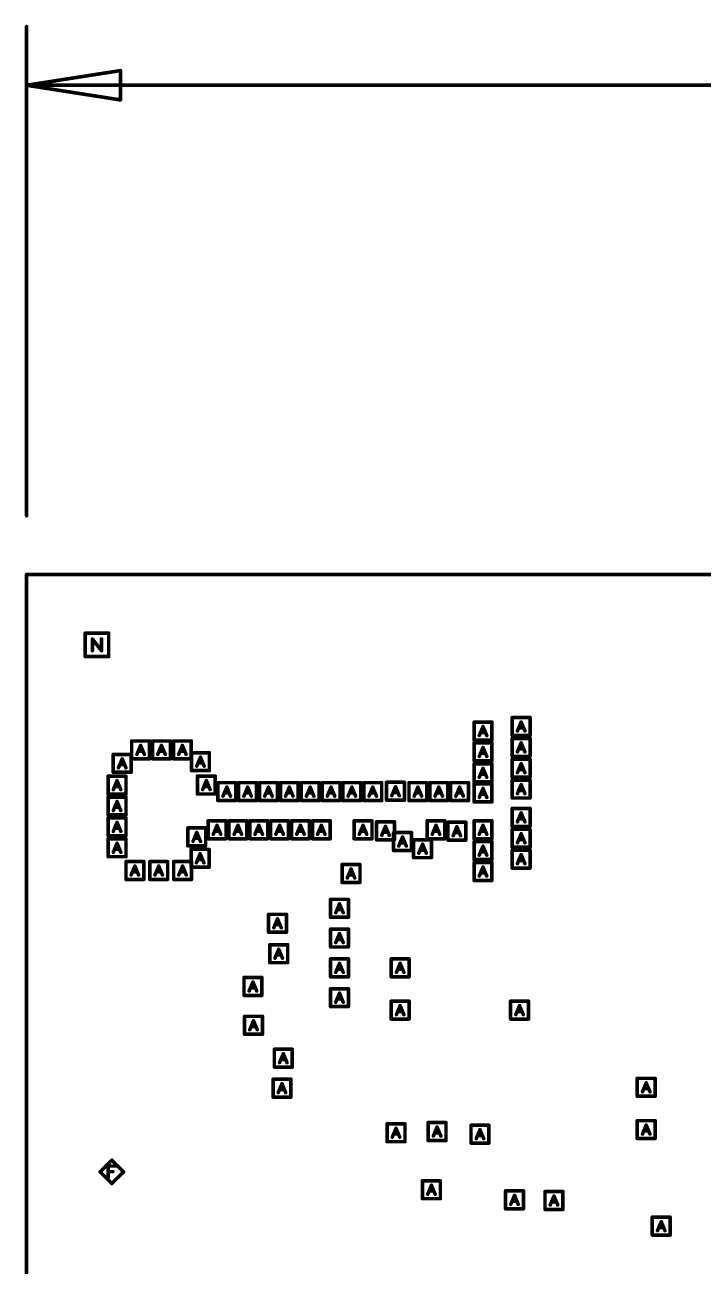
# Model space of a CAD drawing. Extents: x -14.2 to 19.9, y -5.2 to 16.9.
# Drawn here: x -0.003 to 1.136, y 4.47 to 6.552 of the extents above; entities that cross this region are included whole.
import ezdxf

# ---------------------------------------------------------------- set-up
doc = ezdxf.new("R2010")
doc.units = 0
doc.layers.get('0').update_dxf_attribs({"linetype": 'CONTINUOUS'})
doc.layers.add('FAB', color=2, linetype='CONTINUOUS')

# ---------------------------------------------------------------- blocks, each defined once
blk = doc.blocks.new('ROUND_1')
at = {"const_width": 0.003}
blk.add_lwpolyline([(-0.0015, 0, 1), (0.0015, 0, 1)], format="xyb", close=True, dxfattribs=at)

msp = doc.modelspace()

# ---------------------------------------------------------------- linework, layer by layer
at = {"layer": 'FAB', "const_width": 0.006}
for points in [[(0, 5.7284), (0, 6.549)], [(0.1575, 6.4752), (0, 6.4506)], [(0.1575, 6.426), (0.1575, 6.4752)], [(0, 6.4506), (0.1575, 6.426)], [(2.2233, 6.4506), (0, 6.4506)], [(4.5276, 5.63), (0, 5.63)], [(0, 5.63), (0, 0)], [(0.0984, 5.4922), (0.0984, 5.5315)], [(0.0984, 5.5315), (0.1378, 5.5315)], [(0.1105, 5.502), (0.1105, 5.5217)], [(0.1105, 5.5217), (0.1257, 5.502)], [(0.1257, 5.502), (0.1257, 5.5217)], [(0.1378, 5.5315), (0.1378, 5.4922)], [(0.1378, 5.4922), (0.0984, 5.4922)], [(0.7511, 5.3522), (0.7511, 5.3822)], [(0.7511, 5.3822), (0.7811, 5.3822)], [(0.7598, 5.3597), (0.7661, 5.3747)], [(0.7661, 5.3747), (0.7724, 5.3597)], [(0.7811, 5.3822), (0.7811, 5.3522)], [(0.8151, 5.3599), (0.8151, 5.3899)], [(0.8151, 5.3899), (0.8451, 5.3899)], [(0.8238, 5.3674), (0.8301, 5.3824)], [(0.8341, 5.3726), (0.8261, 5.3726)], [(0.8301, 5.3824), (0.8364, 5.3674)], [(0.8451, 5.3899), (0.8451, 5.3599)], [(0.1764, 5.3206), (0.1764, 5.3506)], [(0.1764, 5.3506), (0.2064, 5.3506)], [(0.2064, 5.3506), (0.2064, 5.3206)], [(0.2114, 5.3206), (0.2114, 5.3506)], [(0.2114, 5.3506), (0.2414, 5.3506)], [(0.2414, 5.3506), (0.2414, 5.3206)], [(0.2464, 5.3206), (0.2464, 5.3506)], [(0.2464, 5.3506), (0.2764, 5.3506)], [(0.2764, 5.3506), (0.2764, 5.3206)], [(0.7811, 5.3522), (0.7511, 5.3522)], [(0.7701, 5.3649), (0.7621, 5.3649)], [(0.8451, 5.3599), (0.8151, 5.3599)], [(0.8151, 5.3249), (0.8151, 5.3549)], [(0.8151, 5.3549), (0.8451, 5.3549)], [(0.8451, 5.3549), (0.8451, 5.3249)], [(0.1454, 5.2981), (0.1454, 5.3281)], [(0.1454, 5.3281), (0.1754, 5.3281)], [(0.1754, 5.3281), (0.1754, 5.2981)], [(0.1852, 5.3281), (0.1914, 5.3431)], [(0.1954, 5.3333), (0.1874, 5.3333)], [(0.1914, 5.3431), (0.1977, 5.3281)], [(0.2202, 5.3281), (0.2264, 5.3431)], [(0.2304, 5.3333), (0.2224, 5.3333)], [(0.2264, 5.3431), (0.2327, 5.3281)], [(0.2552, 5.3281), (0.2614, 5.3431)], [(0.2654, 5.3333), (0.2574, 5.3333)], [(0.2614, 5.3431), (0.2677, 5.3281)], [(0.2768, 5.3009), (0.2768, 5.3309)], [(0.2768, 5.3309), (0.3068, 5.3309)], [(0.3068, 5.3309), (0.3068, 5.3009)], [(0.7511, 5.3172), (0.7511, 5.3472)], [(0.7511, 5.3472), (0.7811, 5.3472)], [(0.7598, 5.3247), (0.7661, 5.3397)], [(0.7701, 5.3299), (0.7621, 5.3299)], [(0.7661, 5.3397), (0.7724, 5.3247)], [(0.7811, 5.3472), (0.7811, 5.3172)], [(0.8238, 5.3324), (0.8301, 5.3474)], [(0.8341, 5.3376), (0.8261, 5.3376)], [(0.8301, 5.3474), (0.8364, 5.3324)], [(0.1542, 5.3056), (0.1604, 5.3206)], [(0.1644, 5.3108), (0.1564, 5.3108)], [(0.1604, 5.3206), (0.1667, 5.3056)], [(0.2064, 5.3206), (0.1764, 5.3206)], [(0.2414, 5.3206), (0.2114, 5.3206)], [(0.2764, 5.3206), (0.2464, 5.3206)], [(0.2855, 5.3084), (0.2918, 5.3234)], [(0.2958, 5.3137), (0.2878, 5.3137)], [(0.2918, 5.3234), (0.298, 5.3084)], [(0.7811, 5.3172), (0.7511, 5.3172)], [(0.7511, 5.2822), (0.7511, 5.3122)], [(0.7511, 5.3122), (0.7811, 5.3122)], [(0.7811, 5.3122), (0.7811, 5.2822)], [(0.8451, 5.3249), (0.8151, 5.3249)], [(0.8151, 5.2899), (0.8151, 5.3199)], [(0.8151, 5.3199), (0.8451, 5.3199)], [(0.8238, 5.2974), (0.8301, 5.3124)], [(0.8301, 5.3124), (0.8364, 5.2974)], [(0.8451, 5.3199), (0.8451, 5.2899)], [(0.1368, 5.2615), (0.1368, 5.2915)], [(0.1368, 5.2915), (0.1668, 5.2915)], [(0.1754, 5.2981), (0.1454, 5.2981)], [(0.1668, 5.2915), (0.1668, 5.2615)], [(0.3068, 5.3009), (0.2768, 5.3009)], [(0.2867, 5.2617), (0.2867, 5.2917)], [(0.2867, 5.2917), (0.3167, 5.2917)], [(0.3167, 5.2917), (0.3167, 5.2617)], [(0.7598, 5.2897), (0.7661, 5.3047)], [(0.7701, 5.2949), (0.7621, 5.2949)], [(0.7661, 5.3047), (0.7724, 5.2897)], [(0.8451, 5.2899), (0.8151, 5.2899)], [(0.8341, 5.3026), (0.8261, 5.3026)], [(0.1456, 5.269), (0.1518, 5.284)], [(0.1558, 5.2742), (0.1478, 5.2742)], [(0.1518, 5.284), (0.1581, 5.269)], [(0.2955, 5.2692), (0.3017, 5.2842)], [(0.3057, 5.2744), (0.2977, 5.2744)], [(0.3017, 5.2842), (0.308, 5.2692)], [(0.321, 5.2506), (0.321, 5.2806)], [(0.321, 5.2806), (0.351, 5.2806)], [(0.3297, 5.2581), (0.336, 5.2731)], [(0.336, 5.2731), (0.3422, 5.2581)], [(0.351, 5.2806), (0.351, 5.2506)], [(0.356, 5.2506), (0.356, 5.2806)], [(0.356, 5.2806), (0.386, 5.2806)], [(0.3647, 5.2581), (0.371, 5.2731)], [(0.371, 5.2731), (0.3772, 5.2581)], [(0.386, 5.2806), (0.386, 5.2506)], [(0.391, 5.2506), (0.391, 5.2806)], [(0.391, 5.2806), (0.421, 5.2806)], [(0.3997, 5.2581), (0.406, 5.2731)], [(0.406, 5.2731), (0.4122, 5.2581)], [(0.421, 5.2806), (0.421, 5.2506)], [(0.426, 5.2506), (0.426, 5.2806)], [(0.426, 5.2806), (0.456, 5.2806)], [(0.4347, 5.2581), (0.441, 5.2731)], [(0.441, 5.2731), (0.4472, 5.2581)], [(0.456, 5.2806), (0.456, 5.2506)], [(0.461, 5.2506), (0.461, 5.2806)], [(0.461, 5.2806), (0.491, 5.2806)], [(0.4697, 5.2581), (0.476, 5.2731)], [(0.476, 5.2731), (0.4822, 5.2581)], [(0.491, 5.2806), (0.491, 5.2506)], [(0.496, 5.2506), (0.496, 5.2806)], [(0.496, 5.2806), (0.526, 5.2806)], [(0.5047, 5.2581), (0.511, 5.2731)], [(0.511, 5.2731), (0.5172, 5.2581)], [(0.526, 5.2806), (0.526, 5.2506)], [(0.531, 5.2506), (0.531, 5.2806)], [(0.531, 5.2806), (0.561, 5.2806)], [(0.5397, 5.2581), (0.546, 5.2731)], [(0.546, 5.2731), (0.5522, 5.2581)], [(0.561, 5.2806), (0.561, 5.2506)], [(0.566, 5.2506), (0.566, 5.2806)], [(0.566, 5.2806), (0.596, 5.2806)], [(0.5747, 5.2581), (0.581, 5.2731)], [(0.581, 5.2731), (0.5872, 5.2581)], [(0.596, 5.2806), (0.596, 5.2506)], [(0.6042, 5.2513), (0.6042, 5.2813)], [(0.6042, 5.2813), (0.6342, 5.2813)], [(0.613, 5.2588), (0.6192, 5.2738)], [(0.6192, 5.2738), (0.6255, 5.2588)], [(0.6342, 5.2813), (0.6342, 5.2513)], [(0.6418, 5.2506), (0.6418, 5.2806)], [(0.6418, 5.2806), (0.6718, 5.2806)], [(0.6506, 5.2581), (0.6568, 5.2731)], [(0.6568, 5.2731), (0.6631, 5.2581)], [(0.6718, 5.2806), (0.6718, 5.2506)], [(0.6768, 5.2506), (0.6768, 5.2806)], [(0.6768, 5.2806), (0.7068, 5.2806)], [(0.6856, 5.2581), (0.6918, 5.2731)], [(0.6918, 5.2731), (0.6981, 5.2581)], [(0.7068, 5.2806), (0.7068, 5.2506)], [(0.7118, 5.2506), (0.7118, 5.2806)], [(0.7118, 5.2806), (0.7418, 5.2806)], [(0.7206, 5.2581), (0.7268, 5.2731)], [(0.7268, 5.2731), (0.7331, 5.2581)], [(0.7418, 5.2806), (0.7418, 5.2506)], [(0.7811, 5.2822), (0.7511, 5.2822)], [(0.7511, 5.2484), (0.7511, 5.2784)], [(0.7511, 5.2784), (0.7811, 5.2784)], [(0.7599, 5.2559), (0.7661, 5.2709)], [(0.7661, 5.2709), (0.7724, 5.2559)], [(0.7811, 5.2784), (0.7811, 5.2484)], [(0.8151, 5.2549), (0.8151, 5.2849)], [(0.8151, 5.2849), (0.8451, 5.2849)], [(0.8238, 5.2624), (0.8301, 5.2774)], [(0.8341, 5.2676), (0.8261, 5.2676)], [(0.8301, 5.2774), (0.8364, 5.2624)], [(0.8451, 5.2849), (0.8451, 5.2549)], [(0.1668, 5.2615), (0.1368, 5.2615)], [(0.1368, 5.2265), (0.1368, 5.2565)], [(0.1368, 5.2565), (0.1668, 5.2565)], [(0.1456, 5.234), (0.1518, 5.249)], [(0.1518, 5.249), (0.1581, 5.234)], [(0.1668, 5.2565), (0.1668, 5.2265)], [(0.3167, 5.2617), (0.2867, 5.2617)], [(0.351, 5.2506), (0.321, 5.2506)], [(0.34, 5.2634), (0.332, 5.2634)], [(0.386, 5.2506), (0.356, 5.2506)], [(0.375, 5.2634), (0.367, 5.2634)], [(0.421, 5.2506), (0.391, 5.2506)], [(0.41, 5.2634), (0.402, 5.2634)], [(0.456, 5.2506), (0.426, 5.2506)], [(0.445, 5.2634), (0.437, 5.2634)], [(0.491, 5.2506), (0.461, 5.2506)], [(0.48, 5.2634), (0.472, 5.2634)], [(0.526, 5.2506), (0.496, 5.2506)], [(0.515, 5.2634), (0.507, 5.2634)], [(0.561, 5.2506), (0.531, 5.2506)], [(0.55, 5.2634), (0.542, 5.2634)], [(0.596, 5.2506), (0.566, 5.2506)], [(0.585, 5.2634), (0.577, 5.2634)], [(0.6342, 5.2513), (0.6042, 5.2513)], [(0.6232, 5.264), (0.6152, 5.264)], [(0.6718, 5.2506), (0.6418, 5.2506)], [(0.6608, 5.2634), (0.6528, 5.2634)], [(0.7068, 5.2506), (0.6768, 5.2506)], [(0.6958, 5.2634), (0.6878, 5.2634)], [(0.7418, 5.2506), (0.7118, 5.2506)], [(0.7308, 5.2634), (0.7228, 5.2634)], [(0.7811, 5.2484), (0.7511, 5.2484)], [(0.7701, 5.2612), (0.7621, 5.2612)], [(0.8451, 5.2549), (0.8151, 5.2549)], [(0.1668, 5.2265), (0.1368, 5.2265)], [(0.1558, 5.2392), (0.1478, 5.2392)], [(0.8151, 5.2074), (0.8151, 5.2374)], [(0.8151, 5.2374), (0.8451, 5.2374)], [(0.8238, 5.2149), (0.8301, 5.2299)], [(0.8301, 5.2299), (0.8364, 5.2149)], [(0.8451, 5.2374), (0.8451, 5.2074)], [(0.1368, 5.1915), (0.1368, 5.2215)], [(0.1368, 5.2215), (0.1668, 5.2215)], [(0.1456, 5.199), (0.1518, 5.214)], [(0.1558, 5.2042), (0.1478, 5.2042)], [(0.1518, 5.214), (0.1581, 5.199)], [(0.1668, 5.2215), (0.1668, 5.1915)], [(0.2706, 5.1747), (0.2706, 5.2047)], [(0.2706, 5.2047), (0.3006, 5.2047)], [(0.3006, 5.2047), (0.3006, 5.1747)], [(0.3047, 5.1866), (0.3047, 5.2166)], [(0.3047, 5.2166), (0.3347, 5.2166)], [(0.3134, 5.1941), (0.3197, 5.2091)], [(0.3197, 5.2091), (0.3259, 5.1941)], [(0.3347, 5.2166), (0.3347, 5.1866)], [(0.3397, 5.1866), (0.3397, 5.2166)], [(0.3397, 5.2166), (0.3697, 5.2166)], [(0.3484, 5.1941), (0.3547, 5.2091)], [(0.3547, 5.2091), (0.3609, 5.1941)], [(0.3697, 5.2166), (0.3697, 5.1866)], [(0.3747, 5.1866), (0.3747, 5.2166)], [(0.3747, 5.2166), (0.4047, 5.2166)], [(0.3834, 5.1941), (0.3897, 5.2091)], [(0.3897, 5.2091), (0.3959, 5.1941)], [(0.4047, 5.2166), (0.4047, 5.1866)], [(0.4097, 5.1866), (0.4097, 5.2166)], [(0.4097, 5.2166), (0.4397, 5.2166)], [(0.4184, 5.1941), (0.4247, 5.2091)], [(0.4247, 5.2091), (0.4309, 5.1941)], [(0.4397, 5.2166), (0.4397, 5.1866)], [(0.4447, 5.1866), (0.4447, 5.2166)], [(0.4447, 5.2166), (0.4747, 5.2166)], [(0.4534, 5.1941), (0.4597, 5.2091)], [(0.4597, 5.2091), (0.4659, 5.1941)], [(0.4747, 5.2166), (0.4747, 5.1866)], [(0.4797, 5.1866), (0.4797, 5.2166)], [(0.4797, 5.2166), (0.5097, 5.2166)], [(0.4884, 5.1941), (0.4947, 5.2091)], [(0.4947, 5.2091), (0.5009, 5.1941)], [(0.5097, 5.2166), (0.5097, 5.1866)], [(0.5497, 5.1866), (0.5497, 5.2166)], [(0.5497, 5.2166), (0.5797, 5.2166)], [(0.5584, 5.1941), (0.5647, 5.2091)], [(0.5647, 5.2091), (0.5709, 5.1941)], [(0.5797, 5.2166), (0.5797, 5.1866)], [(0.5874, 5.1849), (0.5874, 5.2149)], [(0.5874, 5.2149), (0.6174, 5.2149)], [(0.5961, 5.1924), (0.6024, 5.2074)], [(0.6024, 5.2074), (0.6087, 5.1924)], [(0.6174, 5.2149), (0.6174, 5.1849)], [(0.6722, 5.1866), (0.6722, 5.2166)], [(0.6722, 5.2166), (0.7022, 5.2166)], [(0.681, 5.1941), (0.6872, 5.2091)], [(0.6872, 5.2091), (0.6935, 5.1941)], [(0.7022, 5.2166), (0.7022, 5.1866)], [(0.7073, 5.1842), (0.7073, 5.2142)], [(0.7073, 5.2142), (0.7372, 5.2142)], [(0.716, 5.1917), (0.7222, 5.2067)], [(0.7222, 5.2067), (0.7285, 5.1917)], [(0.7372, 5.2142), (0.7372, 5.1842)], [(0.7511, 5.1866), (0.7511, 5.2166)], [(0.7511, 5.2166), (0.7811, 5.2166)], [(0.7598, 5.1941), (0.7661, 5.2091)], [(0.7661, 5.2091), (0.7724, 5.1941)], [(0.7811, 5.2166), (0.7811, 5.1866)], [(0.8451, 5.2074), (0.8151, 5.2074)], [(0.8341, 5.2201), (0.8261, 5.2201)], [(0.1668, 5.1915), (0.1368, 5.1915)], [(0.1368, 5.1565), (0.1368, 5.1865)], [(0.1368, 5.1865), (0.1668, 5.1865)], [(0.1668, 5.1865), (0.1668, 5.1565)], [(0.2794, 5.1822), (0.2856, 5.1972)], [(0.2896, 5.1875), (0.2816, 5.1875)], [(0.2856, 5.1972), (0.2919, 5.1822)], [(0.3347, 5.1866), (0.3047, 5.1866)], [(0.3237, 5.1994), (0.3157, 5.1994)], [(0.3697, 5.1866), (0.3397, 5.1866)], [(0.3587, 5.1994), (0.3507, 5.1994)], [(0.4047, 5.1866), (0.3747, 5.1866)], [(0.3937, 5.1994), (0.3857, 5.1994)], [(0.4397, 5.1866), (0.4097, 5.1866)], [(0.4287, 5.1994), (0.4207, 5.1994)], [(0.4747, 5.1866), (0.4447, 5.1866)], [(0.4637, 5.1994), (0.4557, 5.1994)], [(0.5097, 5.1866), (0.4797, 5.1866)], [(0.4987, 5.1994), (0.4907, 5.1994)], [(0.5797, 5.1866), (0.5497, 5.1866)], [(0.5687, 5.1994), (0.5607, 5.1994)], [(0.6174, 5.1849), (0.5874, 5.1849)], [(0.6064, 5.1976), (0.5984, 5.1976)], [(0.616, 5.1669), (0.616, 5.1969)], [(0.616, 5.1969), (0.646, 5.1969)], [(0.6247, 5.1744), (0.631, 5.1894)], [(0.631, 5.1894), (0.6373, 5.1744)], [(0.646, 5.1969), (0.646, 5.1669)], [(0.6496, 5.1549), (0.6496, 5.1849)], [(0.6496, 5.1849), (0.6796, 5.1849)], [(0.7022, 5.1866), (0.6722, 5.1866)], [(0.6796, 5.1849), (0.6796, 5.1549)], [(0.6912, 5.1994), (0.6832, 5.1994)], [(0.7372, 5.1842), (0.7073, 5.1842)], [(0.7262, 5.1969), (0.7182, 5.1969)], [(0.7811, 5.1866), (0.7511, 5.1866)], [(0.7701, 5.1994), (0.7621, 5.1994)], [(0.8151, 5.1724), (0.8151, 5.2024)], [(0.8151, 5.2024), (0.8451, 5.2024)], [(0.8238, 5.1799), (0.8301, 5.1949)], [(0.8341, 5.1851), (0.8261, 5.1851)], [(0.8301, 5.1949), (0.8364, 5.1799)], [(0.8451, 5.2024), (0.8451, 5.1724)], [(0.1456, 5.164), (0.1518, 5.179)], [(0.1558, 5.1692), (0.1478, 5.1692)], [(0.1518, 5.179), (0.1581, 5.164)], [(0.3006, 5.1747), (0.2706, 5.1747)], [(0.2763, 5.1388), (0.2763, 5.1688)], [(0.2763, 5.1688), (0.3063, 5.1688)], [(0.3063, 5.1688), (0.3063, 5.1388)], [(0.646, 5.1669), (0.616, 5.1669)], [(0.635, 5.1796), (0.627, 5.1796)], [(0.6583, 5.1624), (0.6646, 5.1774)], [(0.6686, 5.1676), (0.6606, 5.1676)], [(0.6646, 5.1774), (0.6709, 5.1624)], [(0.7511, 5.1516), (0.7511, 5.1816)], [(0.7511, 5.1816), (0.7811, 5.1816)], [(0.7598, 5.1591), (0.7661, 5.1741)], [(0.7701, 5.1644), (0.7621, 5.1644)], [(0.7661, 5.1741), (0.7724, 5.1591)], [(0.7811, 5.1816), (0.7811, 5.1516)], [(0.8451, 5.1724), (0.8151, 5.1724)], [(0.8151, 5.1374), (0.8151, 5.1674)], [(0.8151, 5.1674), (0.8451, 5.1674)], [(0.8451, 5.1674), (0.8451, 5.1374)], [(0.1668, 5.1565), (0.1368, 5.1565)], [(0.1668, 5.1183), (0.1668, 5.1483)], [(0.1668, 5.1483), (0.1968, 5.1483)], [(0.1755, 5.1258), (0.1818, 5.1408)], [(0.1818, 5.1408), (0.188, 5.1258)], [(0.1968, 5.1483), (0.1968, 5.1183)], [(0.2068, 5.1183), (0.2068, 5.1483)], [(0.2068, 5.1483), (0.2368, 5.1483)], [(0.2155, 5.1258), (0.2218, 5.1408)], [(0.2218, 5.1408), (0.228, 5.1258)], [(0.2368, 5.1483), (0.2368, 5.1183)], [(0.2468, 5.1183), (0.2468, 5.1483)], [(0.2468, 5.1483), (0.2768, 5.1483)], [(0.2555, 5.1258), (0.2618, 5.1408)], [(0.2618, 5.1408), (0.268, 5.1258)], [(0.2768, 5.1483), (0.2768, 5.1183)], [(0.285, 5.1463), (0.2913, 5.1613)], [(0.2953, 5.1515), (0.2873, 5.1515)], [(0.2913, 5.1613), (0.2976, 5.1463)], [(0.5296, 5.1133), (0.5296, 5.1433)], [(0.5296, 5.1433), (0.5596, 5.1433)], [(0.5596, 5.1433), (0.5596, 5.1133)], [(0.6796, 5.1549), (0.6496, 5.1549)], [(0.7811, 5.1516), (0.7511, 5.1516)], [(0.7511, 5.1166), (0.7511, 5.1466)], [(0.7511, 5.1466), (0.7811, 5.1466)], [(0.7811, 5.1466), (0.7811, 5.1166)], [(0.8238, 5.1449), (0.8301, 5.1599)], [(0.8341, 5.1501), (0.8261, 5.1501)], [(0.8301, 5.1599), (0.8364, 5.1449)], [(0.1858, 5.1311), (0.1778, 5.1311)], [(0.2258, 5.1311), (0.2178, 5.1311)], [(0.2658, 5.1311), (0.2578, 5.1311)], [(0.3063, 5.1388), (0.2763, 5.1388)], [(0.5383, 5.1208), (0.5446, 5.1358)], [(0.5486, 5.126), (0.5406, 5.126)], [(0.5446, 5.1358), (0.5508, 5.1208)], [(0.7598, 5.1241), (0.7661, 5.1391)], [(0.7701, 5.1294), (0.7621, 5.1294)], [(0.7661, 5.1391), (0.7724, 5.1241)], [(0.8451, 5.1374), (0.8151, 5.1374)], [(0.1968, 5.1183), (0.1668, 5.1183)], [(0.2368, 5.1183), (0.2068, 5.1183)], [(0.2768, 5.1183), (0.2468, 5.1183)], [(0.5596, 5.1133), (0.5296, 5.1133)], [(0.7811, 5.1166), (0.7511, 5.1166)], [(0.5102, 5.0549), (0.5102, 5.085)], [(0.5102, 5.085), (0.5402, 5.085)], [(0.5402, 5.085), (0.5402, 5.0549)], [(0.4062, 5.0297), (0.4062, 5.0598)], [(0.4062, 5.0598), (0.4362, 5.0598)], [(0.4362, 5.0598), (0.4362, 5.0297)], [(0.5189, 5.0625), (0.5252, 5.0774)], [(0.5292, 5.0677), (0.5212, 5.0677)], [(0.5252, 5.0774), (0.5315, 5.0625)], [(0.4149, 5.0373), (0.4212, 5.0522)], [(0.4252, 5.0425), (0.4172, 5.0425)], [(0.4212, 5.0522), (0.4274, 5.0373)], [(0.5402, 5.0549), (0.5102, 5.0549)], [(0.4362, 5.0297), (0.4062, 5.0297)], [(0.5102, 5.005), (0.5102, 5.035)], [(0.5102, 5.035), (0.5402, 5.035)], [(0.5189, 5.0125), (0.5252, 5.0274)], [(0.5292, 5.0177), (0.5212, 5.0177)], [(0.5252, 5.0274), (0.5315, 5.0125)], [(0.5402, 5.035), (0.5402, 5.005)], [(0.4082, 4.9787), (0.4082, 5.0088)], [(0.4082, 5.0088), (0.4382, 5.0088)], [(0.4169, 4.9863), (0.4232, 5.0012)], [(0.4232, 5.0012), (0.4294, 4.9863)], [(0.4382, 5.0088), (0.4382, 4.9787)], [(0.5402, 5.005), (0.5102, 5.005)], [(0.4382, 4.9787), (0.4082, 4.9787)], [(0.4272, 4.9915), (0.4192, 4.9915)], [(0.5102, 4.955), (0.5102, 4.985)], [(0.5102, 4.985), (0.5402, 4.985)], [(0.5189, 4.9624), (0.5252, 4.9775)], [(0.5252, 4.9775), (0.5315, 4.9624)], [(0.5402, 4.985), (0.5402, 4.955)], [(0.612, 4.955), (0.612, 4.985)], [(0.612, 4.985), (0.642, 4.985)], [(0.6208, 4.9625), (0.627, 4.9775)], [(0.627, 4.9775), (0.6333, 4.9625)], [(0.642, 4.985), (0.642, 4.955)], [(0.3649, 4.9238), (0.3649, 4.9538)], [(0.3649, 4.9538), (0.3949, 4.9538)], [(0.3949, 4.9538), (0.3949, 4.9238)], [(0.5402, 4.955), (0.5102, 4.955)], [(0.5292, 4.9677), (0.5212, 4.9677)], [(0.642, 4.955), (0.612, 4.955)], [(0.631, 4.9677), (0.623, 4.9677)], [(0.3736, 4.9313), (0.3799, 4.9463)], [(0.3839, 4.9365), (0.3759, 4.9365)], [(0.3799, 4.9463), (0.3862, 4.9313)], [(0.5102, 4.905), (0.5102, 4.9349)], [(0.5102, 4.9349), (0.5402, 4.9349)], [(0.5402, 4.9349), (0.5402, 4.905)], [(0.3949, 4.9238), (0.3649, 4.9238)], [(0.5189, 4.9124), (0.5252, 4.9275)], [(0.5292, 4.9177), (0.5212, 4.9177)], [(0.5252, 4.9275), (0.5315, 4.9124)], [(0.612, 4.8841), (0.612, 4.9141)], [(0.612, 4.9141), (0.642, 4.9141)], [(0.642, 4.9141), (0.642, 4.8841)], [(0.8124, 4.8841), (0.8124, 4.9141)], [(0.8124, 4.9141), (0.8424, 4.9141)], [(0.8424, 4.9141), (0.8424, 4.8841)], [(0.5402, 4.905), (0.5102, 4.905)], [(0.6208, 4.8916), (0.627, 4.9066)], [(0.631, 4.8968), (0.623, 4.8968)], [(0.627, 4.9066), (0.6333, 4.8916)], [(0.8212, 4.8916), (0.8274, 4.9066)], [(0.8314, 4.8968), (0.8234, 4.8968)], [(0.8274, 4.9066), (0.8337, 4.8916)], [(0.3659, 4.8587), (0.3659, 4.8887)], [(0.3659, 4.8887), (0.3959, 4.8887)], [(0.3746, 4.8662), (0.3809, 4.8812)], [(0.3849, 4.8715), (0.3769, 4.8715)], [(0.3809, 4.8812), (0.3872, 4.8662)], [(0.3959, 4.8887), (0.3959, 4.8587)], [(0.642, 4.8841), (0.612, 4.8841)], [(0.8424, 4.8841), (0.8124, 4.8841)], [(0.3959, 4.8587), (0.3659, 4.8587)], [(0.4159, 4.8035), (0.4159, 4.8335)], [(0.4159, 4.8335), (0.4459, 4.8335)], [(0.4459, 4.8335), (0.4459, 4.8035)], [(0.4246, 4.811), (0.4309, 4.826)], [(0.4349, 4.8163), (0.4269, 4.8163)], [(0.4309, 4.826), (0.4371, 4.811)], [(0.4459, 4.8035), (0.4159, 4.8035)], [(0.4137, 4.7532), (0.4137, 4.7832)], [(0.4137, 4.7832), (0.4437, 4.7832)], [(0.4224, 4.7607), (0.4287, 4.7757)], [(0.4327, 4.766), (0.4247, 4.766)], [(0.4287, 4.7757), (0.4349, 4.7607)], [(0.4437, 4.7832), (0.4437, 4.7532)], [(1.025, 4.7546), (1.025, 4.7846)], [(1.025, 4.7846), (1.055, 4.7846)], [(1.0338, 4.7621), (1.04, 4.7771)], [(1.044, 4.7673), (1.036, 4.7673)], [(1.04, 4.7771), (1.0463, 4.7621)], [(1.055, 4.7846), (1.055, 4.7546)], [(0.4437, 4.7532), (0.4137, 4.7532)], [(1.055, 4.7546), (1.025, 4.7546)], [(0.6051, 4.6784), (0.6051, 4.7084)], [(0.6051, 4.7084), (0.6351, 4.7084)], [(0.6351, 4.7084), (0.6351, 4.6784)], [(0.674, 4.6804), (0.674, 4.7104)], [(0.674, 4.7104), (0.704, 4.7104)], [(0.704, 4.7104), (0.704, 4.6804)], [(0.746, 4.6759), (0.746, 4.7059)], [(0.746, 4.7059), (0.776, 4.7059)], [(0.776, 4.7059), (0.776, 4.6759)], [(1.025, 4.6837), (1.025, 4.7137)], [(1.025, 4.7137), (1.055, 4.7137)], [(1.0338, 4.6912), (1.04, 4.7062)], [(1.04, 4.7062), (1.0463, 4.6912)], [(1.055, 4.7137), (1.055, 4.6837)], [(0.6138, 4.6859), (0.6201, 4.7009)], [(0.6241, 4.6912), (0.6161, 4.6912)], [(0.6201, 4.7009), (0.6263, 4.6859)], [(0.6828, 4.6879), (0.689, 4.7029)], [(0.693, 4.6931), (0.685, 4.6931)], [(0.689, 4.7029), (0.6953, 4.6879)], [(0.7548, 4.6834), (0.761, 4.6984)], [(0.765, 4.6887), (0.757, 4.6887)], [(0.761, 4.6984), (0.7673, 4.6834)], [(1.055, 4.6837), (1.025, 4.6837)], [(1.044, 4.6964), (1.036, 4.6964)], [(0.6351, 4.6784), (0.6051, 4.6784)], [(0.704, 4.6804), (0.674, 4.6804)], [(0.776, 4.6759), (0.746, 4.6759)], [(0.1234, 4.6277), (0.1431, 4.6474)], [(0.1431, 4.6474), (0.1628, 4.6277)], [(0.1431, 4.6081), (0.1234, 4.6277)], [(0.1369, 4.6179), (0.1369, 4.6376)], [(0.1369, 4.6376), (0.1493, 4.6376)], [(0.1447, 4.6281), (0.1369, 4.6281)], [(0.1628, 4.6277), (0.1431, 4.6081)], [(0.6645, 4.5828), (0.6645, 4.6128)], [(0.6645, 4.6128), (0.6945, 4.6128)], [(0.6732, 4.5903), (0.6795, 4.6053)], [(0.6795, 4.6053), (0.6858, 4.5903)], [(0.6945, 4.6128), (0.6945, 4.5828)], [(0.6945, 4.5828), (0.6645, 4.5828)], [(0.6835, 4.5956), (0.6755, 4.5956)], [(0.804, 4.5658), (0.804, 4.5958)], [(0.804, 4.5958), (0.834, 4.5958)], [(0.8127, 4.5733), (0.819, 4.5883)], [(0.823, 4.5785), (0.815, 4.5785)], [(0.819, 4.5883), (0.8252, 4.5733)], [(0.834, 4.5958), (0.834, 4.5658)], [(0.8702, 4.5647), (0.8702, 4.5947)], [(0.8702, 4.5947), (0.9002, 4.5947)], [(0.8789, 4.5722), (0.8852, 4.5872)], [(0.8852, 4.5872), (0.8915, 4.5722)], [(0.9002, 4.5947), (0.9002, 4.5647)], [(0.834, 4.5658), (0.804, 4.5658)], [(0.9002, 4.5647), (0.8702, 4.5647)], [(0.8892, 4.5774), (0.8812, 4.5774)], [(1.0502, 4.5217), (1.0502, 4.5517)], [(1.0502, 4.5517), (1.0802, 4.5517)], [(1.059, 4.5292), (1.0652, 4.5442)], [(1.0652, 4.5442), (1.0715, 4.5292)], [(1.0802, 4.5517), (1.0802, 4.5217)], [(1.0802, 4.5217), (1.0502, 4.5217)], [(1.0692, 4.5344), (1.0612, 4.5344)]]:
    msp.add_lwpolyline(points, dxfattribs=at)

# ---------------------------------------------------------------- block references
at = {"layer": 'FAB'}
for p in [(0, 6.549), (0.1575, 6.4752), (0.1575, 6.4752), (0, 6.4506), (0, 6.4506), (0, 6.4506), (0.1575, 6.426), (0.1575, 6.426), (0, 5.7284), (0, 5.63), (0, 5.63), (0.0984, 5.5315), (0.0984, 5.5315), (0.1105, 5.5217), (0.1105, 5.5217), (0.1257, 5.5217), (0.1378, 5.5315), (0.1378, 5.5315), (0.1105, 5.502), (0.1257, 5.502), (0.1257, 5.502), (0.0984, 5.4922), (0.0984, 5.4922), (0.1378, 5.4922), (0.1378, 5.4922), (0.7511, 5.3822), (0.7511, 5.3822), (0.7661, 5.3747), (0.7661, 5.3747), (0.7811, 5.3822), (0.7811, 5.3822), (0.8151, 5.3899), (0.8151, 5.3899), (0.8261, 5.3726), (0.8301, 5.3824), (0.8301, 5.3824), (0.8341, 5.3726), (0.8451, 5.3899), (0.8451, 5.3899), (0.1764, 5.3506), (0.1764, 5.3506), (0.2064, 5.3506), (0.2064, 5.3506), (0.2114, 5.3506), (0.2114, 5.3506), (0.2414, 5.3506), (0.2414, 5.3506), (0.2464, 5.3506), (0.2464, 5.3506), (0.2764, 5.3506), (0.2764, 5.3506), (0.7511, 5.3522), (0.7511, 5.3522), (0.7598, 5.3597), (0.7621, 5.3649), (0.7701, 5.3649), (0.7724, 5.3597), (0.7811, 5.3522), (0.7811, 5.3522), (0.8151, 5.3599), (0.8151, 5.3599), (0.8151, 5.3549), (0.8151, 5.3549), (0.8238, 5.3674), (0.8364, 5.3674), (0.8451, 5.3599), (0.8451, 5.3599), (0.8451, 5.3549), (0.8451, 5.3549), (0.1454, 5.3281), (0.1454, 5.3281), (0.1754, 5.3281), (0.1754, 5.3281), (0.1852, 5.3281), (0.1874, 5.3333), (0.1914, 5.3431), (0.1914, 5.3431), (0.1954, 5.3333), (0.1977, 5.3281), (0.2202, 5.3281), (0.2224, 5.3333), (0.2264, 5.3431), (0.2264, 5.3431), (0.2304, 5.3333), (0.2327, 5.3281), (0.2552, 5.3281), (0.2574, 5.3333), (0.2614, 5.3431), (0.2614, 5.3431), (0.2654, 5.3333), (0.2677, 5.3281), (0.2768, 5.3309), (0.2768, 5.3309), (0.3068, 5.3309), (0.3068, 5.3309), (0.7511, 5.3472), (0.7511, 5.3472), (0.7621, 5.3299), (0.7661, 5.3397), (0.7661, 5.3397), (0.7701, 5.3299), (0.7811, 5.3472), (0.7811, 5.3472), (0.8238, 5.3324), (0.8261, 5.3376), (0.8301, 5.3474), (0.8301, 5.3474), (0.8341, 5.3376), (0.8364, 5.3324), (0.1564, 5.3108), (0.1604, 5.3206), (0.1604, 5.3206), (0.1644, 5.3108), (0.1764, 5.3206), (0.1764, 5.3206), (0.2064, 5.3206), (0.2064, 5.3206), (0.2114, 5.3206), (0.2114, 5.3206), (0.2414, 5.3206), (0.2414, 5.3206), (0.2464, 5.3206), (0.2464, 5.3206), (0.2764, 5.3206), (0.2764, 5.3206), (0.2855, 5.3084), (0.2878, 5.3137), (0.2918, 5.3234), (0.2918, 5.3234), (0.2958, 5.3137), (0.298, 5.3084), (0.7511, 5.3172), (0.7511, 5.3172), (0.7511, 5.3122), (0.7511, 5.3122), (0.7598, 5.3247), (0.7724, 5.3247), (0.7811, 5.3172), (0.7811, 5.3172), (0.7811, 5.3122), (0.7811, 5.3122), (0.8151, 5.3249), (0.8151, 5.3249), (0.8151, 5.3199), (0.8151, 5.3199), (0.8301, 5.3124), (0.8301, 5.3124), (0.8451, 5.3249), (0.8451, 5.3249), (0.8451, 5.3199), (0.8451, 5.3199), (0.1368, 5.2915), (0.1368, 5.2915), (0.1454, 5.2981), (0.1454, 5.2981), (0.1542, 5.3056), (0.1667, 5.3056), (0.1668, 5.2915), (0.1668, 5.2915), (0.1754, 5.2981), (0.1754, 5.2981), (0.2768, 5.3009), (0.2768, 5.3009), (0.2867, 5.2917), (0.2867, 5.2917), (0.3068, 5.3009), (0.3068, 5.3009), (0.3167, 5.2917), (0.3167, 5.2917), (0.7598, 5.2897), (0.7621, 5.2949), (0.7661, 5.3047), (0.7661, 5.3047), (0.7701, 5.2949), (0.7724, 5.2897), (0.8151, 5.2899), (0.8151, 5.2899), (0.8238, 5.2974), (0.8261, 5.3026), (0.8341, 5.3026), (0.8364, 5.2974), (0.8451, 5.2899), (0.8451, 5.2899), (0.1456, 5.269), (0.1478, 5.2742), (0.1518, 5.284), (0.1518, 5.284), (0.1558, 5.2742), (0.1581, 5.269), (0.2955, 5.2692), (0.2977, 5.2744), (0.3017, 5.2842), (0.3017, 5.2842), (0.3057, 5.2744), (0.308, 5.2692), (0.321, 5.2806), (0.321, 5.2806), (0.336, 5.2731), (0.336, 5.2731), (0.351, 5.2806), (0.351, 5.2806), (0.356, 5.2806), (0.356, 5.2806), (0.371, 5.2731), (0.371, 5.2731), (0.386, 5.2806), (0.386, 5.2806), (0.391, 5.2806), (0.391, 5.2806), (0.406, 5.2731), (0.406, 5.2731), (0.421, 5.2806), (0.421, 5.2806), (0.426, 5.2806), (0.426, 5.2806), (0.441, 5.2731), (0.441, 5.2731), (0.456, 5.2806), (0.456, 5.2806), (0.461, 5.2806), (0.461, 5.2806), (0.476, 5.2731), (0.476, 5.2731), (0.491, 5.2806), (0.491, 5.2806), (0.496, 5.2806), (0.496, 5.2806), (0.511, 5.2731), (0.511, 5.2731), (0.526, 5.2806), (0.526, 5.2806), (0.531, 5.2806), (0.531, 5.2806), (0.546, 5.2731), (0.546, 5.2731), (0.561, 5.2806), (0.561, 5.2806), (0.566, 5.2806), (0.566, 5.2806), (0.581, 5.2731), (0.581, 5.2731), (0.596, 5.2806), (0.596, 5.2806), (0.6042, 5.2813), (0.6042, 5.2813), (0.6192, 5.2738), (0.6192, 5.2738), (0.6342, 5.2813), (0.6342, 5.2813), (0.6418, 5.2806), (0.6418, 5.2806), (0.6568, 5.2731), (0.6568, 5.2731), (0.6718, 5.2806), (0.6718, 5.2806), (0.6768, 5.2806), (0.6768, 5.2806), (0.6918, 5.2731), (0.6918, 5.2731), (0.7068, 5.2806), (0.7068, 5.2806), (0.7118, 5.2806), (0.7118, 5.2806), (0.7268, 5.2731), (0.7268, 5.2731), (0.7418, 5.2806), (0.7418, 5.2806), (0.7511, 5.2822), (0.7511, 5.2822), (0.7511, 5.2784), (0.7511, 5.2784), (0.7661, 5.2709), (0.7661, 5.2709), (0.7811, 5.2822), (0.7811, 5.2822), (0.7811, 5.2784), (0.7811, 5.2784), (0.8151, 5.2849), (0.8151, 5.2849), (0.8261, 5.2676), (0.8301, 5.2774), (0.8301, 5.2774), (0.8341, 5.2676), (0.8451, 5.2849), (0.8451, 5.2849), (0.1368, 5.2615), (0.1368, 5.2615), (0.1368, 5.2565), (0.1368, 5.2565), (0.1518, 5.249), (0.1518, 5.249), (0.1668, 5.2615), (0.1668, 5.2615), (0.1668, 5.2565), (0.1668, 5.2565), (0.2867, 5.2617), (0.2867, 5.2617), (0.3167, 5.2617), (0.3167, 5.2617), (0.321, 5.2506), (0.321, 5.2506), (0.3297, 5.2581), (0.332, 5.2634), (0.34, 5.2634), (0.3422, 5.2581), (0.351, 5.2506), (0.351, 5.2506), (0.356, 5.2506), (0.356, 5.2506), (0.3647, 5.2581), (0.367, 5.2634), (0.375, 5.2634), (0.3772, 5.2581), (0.386, 5.2506), (0.386, 5.2506), (0.391, 5.2506), (0.391, 5.2506), (0.3997, 5.2581), (0.402, 5.2634), (0.41, 5.2634), (0.4122, 5.2581), (0.421, 5.2506), (0.421, 5.2506), (0.426, 5.2506), (0.426, 5.2506), (0.4347, 5.2581), (0.437, 5.2634), (0.445, 5.2634), (0.4472, 5.2581), (0.456, 5.2506), (0.456, 5.2506), (0.461, 5.2506), (0.461, 5.2506), (0.4697, 5.2581), (0.472, 5.2634), (0.48, 5.2634), (0.4822, 5.2581), (0.491, 5.2506), (0.491, 5.2506), (0.496, 5.2506), (0.496, 5.2506), (0.5047, 5.2581), (0.507, 5.2634), (0.515, 5.2634), (0.5172, 5.2581), (0.526, 5.2506), (0.526, 5.2506), (0.531, 5.2506), (0.531, 5.2506), (0.5397, 5.2581), (0.542, 5.2634), (0.55, 5.2634), (0.5522, 5.2581), (0.561, 5.2506), (0.561, 5.2506), (0.566, 5.2506), (0.566, 5.2506), (0.5747, 5.2581), (0.577, 5.2634), (0.585, 5.2634), (0.5872, 5.2581), (0.596, 5.2506), (0.596, 5.2506), (0.6042, 5.2513), (0.6042, 5.2513), (0.613, 5.2588), (0.6152, 5.264), (0.6232, 5.264), (0.6255, 5.2588), (0.6342, 5.2513), (0.6342, 5.2513), (0.6418, 5.2506), (0.6418, 5.2506), (0.6506, 5.2581), (0.6528, 5.2634), (0.6608, 5.2634), (0.6631, 5.2581), (0.6718, 5.2506), (0.6718, 5.2506), (0.6768, 5.2506), (0.6768, 5.2506), (0.6856, 5.2581), (0.6878, 5.2634), (0.6958, 5.2634), (0.6981, 5.2581), (0.7068, 5.2506), (0.7068, 5.2506), (0.7118, 5.2506), (0.7118, 5.2506), (0.7206, 5.2581), (0.7228, 5.2634), (0.7308, 5.2634), (0.7331, 5.2581), (0.7418, 5.2506), (0.7418, 5.2506), (0.7511, 5.2484), (0.7511, 5.2484), (0.7599, 5.2559), (0.7621, 5.2612), (0.7701, 5.2612), (0.7724, 5.2559), (0.7811, 5.2484), (0.7811, 5.2484), (0.8151, 5.2549), (0.8151, 5.2549), (0.8238, 5.2624), (0.8364, 5.2624), (0.8451, 5.2549), (0.8451, 5.2549), (0.1368, 5.2265), (0.1368, 5.2265), (0.1456, 5.234), (0.1478, 5.2392), (0.1558, 5.2392), (0.1581, 5.234), (0.1668, 5.2265), (0.1668, 5.2265), (0.8151, 5.2374), (0.8151, 5.2374), (0.8301, 5.2299), (0.8301, 5.2299), (0.8451, 5.2374), (0.8451, 5.2374), (0.1368, 5.2215), (0.1368, 5.2215), (0.1478, 5.2042), (0.1518, 5.214), (0.1518, 5.214), (0.1558, 5.2042), (0.1668, 5.2215), (0.1668, 5.2215), (0.2706, 5.2047), (0.2706, 5.2047), (0.3006, 5.2047), (0.3006, 5.2047), (0.3047, 5.2166), (0.3047, 5.2166), (0.3197, 5.2091), (0.3197, 5.2091), (0.3347, 5.2166), (0.3347, 5.2166), (0.3397, 5.2166), (0.3397, 5.2166), (0.3547, 5.2091), (0.3547, 5.2091), (0.3697, 5.2166), (0.3697, 5.2166), (0.3747, 5.2166), (0.3747, 5.2166), (0.3897, 5.2091), (0.3897, 5.2091), (0.4047, 5.2166), (0.4047, 5.2166), (0.4097, 5.2166), (0.4097, 5.2166), (0.4247, 5.2091), (0.4247, 5.2091), (0.4397, 5.2166), (0.4397, 5.2166), (0.4447, 5.2166), (0.4447, 5.2166), (0.4597, 5.2091), (0.4597, 5.2091), (0.4747, 5.2166), (0.4747, 5.2166), (0.4797, 5.2166), (0.4797, 5.2166), (0.4947, 5.2091), (0.4947, 5.2091), (0.5097, 5.2166), (0.5097, 5.2166), (0.5497, 5.2166), (0.5497, 5.2166), (0.5647, 5.2091), (0.5647, 5.2091), (0.5797, 5.2166), (0.5797, 5.2166), (0.5874, 5.2149), (0.5874, 5.2149), (0.6024, 5.2074), (0.6024, 5.2074), (0.6174, 5.2149), (0.6174, 5.2149), (0.6722, 5.2166), (0.6722, 5.2166), (0.6872, 5.2091), (0.6872, 5.2091), (0.7022, 5.2166), (0.7022, 5.2166), (0.7073, 5.2142), (0.7073, 5.2142), (0.7222, 5.2067), (0.7222, 5.2067), (0.7372, 5.2142), (0.7372, 5.2142), (0.7511, 5.2166), (0.7511, 5.2166), (0.7661, 5.2091), (0.7661, 5.2091), (0.7811, 5.2166), (0.7811, 5.2166), (0.8151, 5.2074), (0.8151, 5.2074), (0.8238, 5.2149), (0.8261, 5.2201), (0.8341, 5.2201), (0.8364, 5.2149), (0.8451, 5.2074), (0.8451, 5.2074), (0.1368, 5.1915), (0.1368, 5.1915), (0.1368, 5.1865), (0.1368, 5.1865), (0.1456, 5.199), (0.1581, 5.199), (0.1668, 5.1915), (0.1668, 5.1915), (0.1668, 5.1865), (0.1668, 5.1865), (0.2816, 5.1875), (0.2856, 5.1972), (0.2856, 5.1972), (0.2896, 5.1875), (0.3047, 5.1866), (0.3047, 5.1866), (0.3134, 5.1941), (0.3157, 5.1994), (0.3237, 5.1994), (0.3259, 5.1941), (0.3347, 5.1866), (0.3347, 5.1866), (0.3397, 5.1866), (0.3397, 5.1866), (0.3484, 5.1941), (0.3507, 5.1994), (0.3587, 5.1994), (0.3609, 5.1941), (0.3697, 5.1866), (0.3697, 5.1866), (0.3747, 5.1866), (0.3747, 5.1866), (0.3834, 5.1941), (0.3857, 5.1994), (0.3937, 5.1994), (0.3959, 5.1941), (0.4047, 5.1866), (0.4047, 5.1866), (0.4097, 5.1866), (0.4097, 5.1866), (0.4184, 5.1941), (0.4207, 5.1994), (0.4287, 5.1994), (0.4309, 5.1941), (0.4397, 5.1866), (0.4397, 5.1866), (0.4447, 5.1866), (0.4447, 5.1866), (0.4534, 5.1941), (0.4557, 5.1994), (0.4637, 5.1994), (0.4659, 5.1941), (0.4747, 5.1866), (0.4747, 5.1866), (0.4797, 5.1866), (0.4797, 5.1866), (0.4884, 5.1941), (0.4907, 5.1994), (0.4987, 5.1994), (0.5009, 5.1941), (0.5097, 5.1866), (0.5097, 5.1866), (0.5497, 5.1866), (0.5497, 5.1866), (0.5584, 5.1941), (0.5607, 5.1994), (0.5687, 5.1994), (0.5709, 5.1941), (0.5797, 5.1866), (0.5797, 5.1866), (0.5874, 5.1849), (0.5874, 5.1849), (0.5961, 5.1924), (0.5984, 5.1976), (0.6064, 5.1976), (0.6087, 5.1924), (0.616, 5.1969), (0.616, 5.1969), (0.6174, 5.1849), (0.6174, 5.1849), (0.631, 5.1894), (0.631, 5.1894), (0.646, 5.1969), (0.646, 5.1969), (0.6496, 5.1849), (0.6496, 5.1849), (0.6722, 5.1866), (0.6722, 5.1866), (0.6796, 5.1849), (0.6796, 5.1849), (0.681, 5.1941), (0.6832, 5.1994), (0.6912, 5.1994), (0.6935, 5.1941), (0.7022, 5.1866), (0.7022, 5.1866), (0.7073, 5.1842), (0.7073, 5.1842), (0.716, 5.1917), (0.7182, 5.1969), (0.7262, 5.1969), (0.7285, 5.1917), (0.7372, 5.1842), (0.7372, 5.1842), (0.7511, 5.1866), (0.7511, 5.1866), (0.7598, 5.1941), (0.7621, 5.1994), (0.7701, 5.1994), (0.7724, 5.1941), (0.7811, 5.1866), (0.7811, 5.1866), (0.8151, 5.2024), (0.8151, 5.2024), (0.8261, 5.1851), (0.8301, 5.1949), (0.8301, 5.1949), (0.8341, 5.1851), (0.8451, 5.2024), (0.8451, 5.2024), (0.1456, 5.164), (0.1478, 5.1692), (0.1518, 5.179), (0.1518, 5.179), (0.1558, 5.1692), (0.1581, 5.164), (0.2706, 5.1747), (0.2706, 5.1747), (0.2763, 5.1688), (0.2763, 5.1688), (0.2794, 5.1822), (0.2919, 5.1822), (0.3006, 5.1747), (0.3006, 5.1747), (0.3063, 5.1688), (0.3063, 5.1688), (0.616, 5.1669), (0.616, 5.1669), (0.6247, 5.1744), (0.627, 5.1796), (0.635, 5.1796), (0.6373, 5.1744), (0.646, 5.1669), (0.646, 5.1669), (0.6583, 5.1624), (0.6606, 5.1676), (0.6646, 5.1774), (0.6646, 5.1774), (0.6686, 5.1676), (0.6709, 5.1624), (0.7511, 5.1816), (0.7511, 5.1816), (0.7621, 5.1644), (0.7661, 5.1741), (0.7661, 5.1741), (0.7701, 5.1644), (0.7811, 5.1816), (0.7811, 5.1816), (0.8151, 5.1724), (0.8151, 5.1724), (0.8151, 5.1674), (0.8151, 5.1674), (0.8238, 5.1799), (0.8364, 5.1799), (0.8451, 5.1724), (0.8451, 5.1724), (0.8451, 5.1674), (0.8451, 5.1674), (0.1368, 5.1565), (0.1368, 5.1565), (0.1668, 5.1565), (0.1668, 5.1565), (0.1668, 5.1483), (0.1668, 5.1483), (0.1818, 5.1408), (0.1818, 5.1408), (0.1968, 5.1483), (0.1968, 5.1483), (0.2068, 5.1483), (0.2068, 5.1483), (0.2218, 5.1408), (0.2218, 5.1408), (0.2368, 5.1483), (0.2368, 5.1483), (0.2468, 5.1483), (0.2468, 5.1483), (0.2618, 5.1408), (0.2618, 5.1408), (0.2768, 5.1483), (0.2768, 5.1483), (0.285, 5.1463), (0.2873, 5.1515), (0.2913, 5.1613), (0.2913, 5.1613), (0.2953, 5.1515), (0.2976, 5.1463), (0.5296, 5.1433), (0.5296, 5.1433), (0.5596, 5.1433), (0.5596, 5.1433), (0.6496, 5.1549), (0.6496, 5.1549), (0.6796, 5.1549), (0.6796, 5.1549), (0.7511, 5.1516), (0.7511, 5.1516), (0.7511, 5.1466), (0.7511, 5.1466), (0.7598, 5.1591), (0.7724, 5.1591), (0.7811, 5.1516), (0.7811, 5.1516), (0.7811, 5.1466), (0.7811, 5.1466), (0.8238, 5.1449), (0.8261, 5.1501), (0.8301, 5.1599), (0.8301, 5.1599), (0.8341, 5.1501), (0.8364, 5.1449), (0.1755, 5.1258), (0.1778, 5.1311), (0.1858, 5.1311), (0.188, 5.1258), (0.2155, 5.1258), (0.2178, 5.1311), (0.2258, 5.1311), (0.228, 5.1258), (0.2555, 5.1258), (0.2578, 5.1311), (0.2658, 5.1311), (0.268, 5.1258), (0.2763, 5.1388), (0.2763, 5.1388), (0.3063, 5.1388), (0.3063, 5.1388), (0.5383, 5.1208), (0.5406, 5.126), (0.5446, 5.1358), (0.5446, 5.1358), (0.5486, 5.126), (0.5508, 5.1208), (0.7598, 5.1241), (0.7621, 5.1294), (0.7661, 5.1391), (0.7661, 5.1391), (0.7701, 5.1294), (0.7724, 5.1241), (0.8151, 5.1374), (0.8151, 5.1374), (0.8451, 5.1374), (0.8451, 5.1374), (0.1668, 5.1183), (0.1668, 5.1183), (0.1968, 5.1183), (0.1968, 5.1183), (0.2068, 5.1183), (0.2068, 5.1183), (0.2368, 5.1183), (0.2368, 5.1183), (0.2468, 5.1183), (0.2468, 5.1183), (0.2768, 5.1183), (0.2768, 5.1183), (0.5296, 5.1133), (0.5296, 5.1133), (0.5596, 5.1133), (0.5596, 5.1133), (0.7511, 5.1166), (0.7511, 5.1166), (0.7811, 5.1166), (0.7811, 5.1166), (0.5102, 5.085), (0.5102, 5.085), (0.5402, 5.085), (0.5402, 5.085), (0.4062, 5.0598), (0.4062, 5.0598), (0.4362, 5.0598), (0.4362, 5.0598), (0.5189, 5.0625), (0.5212, 5.0677), (0.5252, 5.0774), (0.5252, 5.0774), (0.5292, 5.0677), (0.5315, 5.0625), (0.4149, 5.0373), (0.4172, 5.0425), (0.4212, 5.0522), (0.4212, 5.0522), (0.4252, 5.0425), (0.4274, 5.0373), (0.5102, 5.0549), (0.5102, 5.0549), (0.5402, 5.0549), (0.5402, 5.0549), (0.4062, 5.0297), (0.4062, 5.0297), (0.4362, 5.0297), (0.4362, 5.0297), (0.5102, 5.035), (0.5102, 5.035), (0.5212, 5.0177), (0.5252, 5.0274), (0.5252, 5.0274), (0.5292, 5.0177), (0.5402, 5.035), (0.5402, 5.035), (0.4082, 5.0088), (0.4082, 5.0088), (0.4232, 5.0012), (0.4232, 5.0012), (0.4382, 5.0088), (0.4382, 5.0088), (0.5102, 5.005), (0.5102, 5.005), (0.5189, 5.0125), (0.5315, 5.0125), (0.5402, 5.005), (0.5402, 5.005), (0.4082, 4.9787), (0.4082, 4.9787), (0.4169, 4.9863), (0.4192, 4.9915), (0.4272, 4.9915), (0.4294, 4.9863), (0.4382, 4.9787), (0.4382, 4.9787), (0.5102, 4.985), (0.5102, 4.985), (0.5252, 4.9775), (0.5252, 4.9775), (0.5402, 4.985), (0.5402, 4.985), (0.612, 4.985), (0.612, 4.985), (0.627, 4.9775), (0.627, 4.9775), (0.642, 4.985), (0.642, 4.985), (0.3649, 4.9538), (0.3649, 4.9538), (0.3949, 4.9538), (0.3949, 4.9538), (0.5102, 4.955), (0.5102, 4.955), (0.5189, 4.9624), (0.5212, 4.9677), (0.5292, 4.9677), (0.5315, 4.9624), (0.5402, 4.955), (0.5402, 4.955), (0.612, 4.955), (0.612, 4.955), (0.6208, 4.9625), (0.623, 4.9677), (0.631, 4.9677), (0.6333, 4.9625), (0.642, 4.955), (0.642, 4.955), (0.3759, 4.9365), (0.3799, 4.9463), (0.3799, 4.9463), (0.3839, 4.9365), (0.5102, 4.9349), (0.5102, 4.9349), (0.5402, 4.9349), (0.5402, 4.9349), (0.3649, 4.9238), (0.3649, 4.9238), (0.3736, 4.9313), (0.3862, 4.9313), (0.3949, 4.9238), (0.3949, 4.9238), (0.5189, 4.9124), (0.5212, 4.9177), (0.5252, 4.9275), (0.5252, 4.9275), (0.5292, 4.9177), (0.5315, 4.9124), (0.612, 4.9141), (0.612, 4.9141), (0.642, 4.9141), (0.642, 4.9141), (0.8124, 4.9141), (0.8124, 4.9141), (0.8424, 4.9141), (0.8424, 4.9141), (0.5102, 4.905), (0.5102, 4.905), (0.5402, 4.905), (0.5402, 4.905), (0.6208, 4.8916), (0.623, 4.8968), (0.627, 4.9066), (0.627, 4.9066), (0.631, 4.8968), (0.6333, 4.8916), (0.8212, 4.8916), (0.8234, 4.8968), (0.8274, 4.9066), (0.8274, 4.9066), (0.8314, 4.8968), (0.8337, 4.8916), (0.3659, 4.8887), (0.3659, 4.8887), (0.3769, 4.8715), (0.3809, 4.8812), (0.3809, 4.8812), (0.3849, 4.8715), (0.3959, 4.8887), (0.3959, 4.8887), (0.612, 4.8841), (0.612, 4.8841), (0.642, 4.8841), (0.642, 4.8841), (0.8124, 4.8841), (0.8124, 4.8841), (0.8424, 4.8841), (0.8424, 4.8841), (0.3659, 4.8587), (0.3659, 4.8587), (0.3746, 4.8662), (0.3872, 4.8662), (0.3959, 4.8587), (0.3959, 4.8587), (0.4159, 4.8335), (0.4159, 4.8335), (0.4459, 4.8335), (0.4459, 4.8335), (0.4246, 4.811), (0.4269, 4.8163), (0.4309, 4.826), (0.4309, 4.826), (0.4349, 4.8163), (0.4371, 4.811), (0.4159, 4.8035), (0.4159, 4.8035), (0.4459, 4.8035), (0.4459, 4.8035), (0.4137, 4.7832), (0.4137, 4.7832), (0.4247, 4.766), (0.4287, 4.7757), (0.4287, 4.7757), (0.4327, 4.766), (0.4437, 4.7832), (0.4437, 4.7832), (1.025, 4.7846), (1.025, 4.7846), (1.036, 4.7673), (1.04, 4.7771), (1.04, 4.7771), (1.044, 4.7673), (1.055, 4.7846), (1.055, 4.7846), (0.4137, 4.7532), (0.4137, 4.7532), (0.4224, 4.7607), (0.4349, 4.7607), (0.4437, 4.7532), (0.4437, 4.7532), (1.025, 4.7546), (1.025, 4.7546), (1.0338, 4.7621), (1.0463, 4.7621), (1.055, 4.7546), (1.055, 4.7546), (0.6051, 4.7084), (0.6051, 4.7084), (0.6351, 4.7084), (0.6351, 4.7084), (0.674, 4.7104), (0.674, 4.7104), (0.704, 4.7104), (0.704, 4.7104), (0.746, 4.7059), (0.746, 4.7059), (0.776, 4.7059), (0.776, 4.7059), (1.025, 4.7137), (1.025, 4.7137), (1.04, 4.7062), (1.04, 4.7062), (1.055, 4.7137), (1.055, 4.7137), (0.6138, 4.6859), (0.6161, 4.6912), (0.6201, 4.7009), (0.6201, 4.7009), (0.6241, 4.6912), (0.6263, 4.6859), (0.6828, 4.6879), (0.685, 4.6931), (0.689, 4.7029), (0.689, 4.7029), (0.693, 4.6931), (0.6953, 4.6879), (0.7548, 4.6834), (0.757, 4.6887), (0.761, 4.6984), (0.761, 4.6984), (0.765, 4.6887), (0.7673, 4.6834), (1.025, 4.6837), (1.025, 4.6837), (1.0338, 4.6912), (1.036, 4.6964), (1.044, 4.6964), (1.0463, 4.6912), (1.055, 4.6837), (1.055, 4.6837), (0.6051, 4.6784), (0.6051, 4.6784), (0.6351, 4.6784), (0.6351, 4.6784), (0.674, 4.6804), (0.674, 4.6804), (0.704, 4.6804), (0.704, 4.6804), (0.746, 4.6759), (0.746, 4.6759), (0.776, 4.6759), (0.776, 4.6759), (0.1431, 4.6474), (0.1431, 4.6474), (0.1234, 4.6277), (0.1234, 4.6277), (0.1369, 4.6376), (0.1369, 4.6376), (0.1369, 4.6281), (0.1447, 4.6281), (0.1493, 4.6376), (0.1628, 4.6277), (0.1628, 4.6277), (0.1369, 4.6179), (0.1431, 4.6081), (0.1431, 4.6081), (0.6645, 4.6128), (0.6645, 4.6128), (0.6795, 4.6053), (0.6795, 4.6053), (0.6945, 4.6128), (0.6945, 4.6128), (0.6645, 4.5828), (0.6645, 4.5828), (0.6732, 4.5903), (0.6755, 4.5956), (0.6835, 4.5956), (0.6858, 4.5903), (0.6945, 4.5828), (0.6945, 4.5828), (0.804, 4.5958), (0.804, 4.5958), (0.815, 4.5785), (0.819, 4.5883), (0.819, 4.5883), (0.823, 4.5785), (0.834, 4.5958), (0.834, 4.5958), (0.8702, 4.5947), (0.8702, 4.5947), (0.8852, 4.5872), (0.8852, 4.5872), (0.9002, 4.5947), (0.9002, 4.5947), (0.804, 4.5658), (0.804, 4.5658), (0.8127, 4.5733), (0.8252, 4.5733), (0.834, 4.5658), (0.834, 4.5658), (0.8702, 4.5647), (0.8702, 4.5647), (0.8789, 4.5722), (0.8812, 4.5774), (0.8892, 4.5774), (0.8915, 4.5722), (0.9002, 4.5647), (0.9002, 4.5647), (1.0502, 4.5517), (1.0502, 4.5517), (1.0652, 4.5442), (1.0652, 4.5442), (1.0802, 4.5517), (1.0802, 4.5517), (1.0502, 4.5217), (1.0502, 4.5217), (1.059, 4.5292), (1.0612, 4.5344), (1.0692, 4.5344), (1.0715, 4.5292), (1.0802, 4.5217), (1.0802, 4.5217)]:
    msp.add_blockref('ROUND_1', p, dxfattribs=at)

doc.saveas('drawing.dxf')
